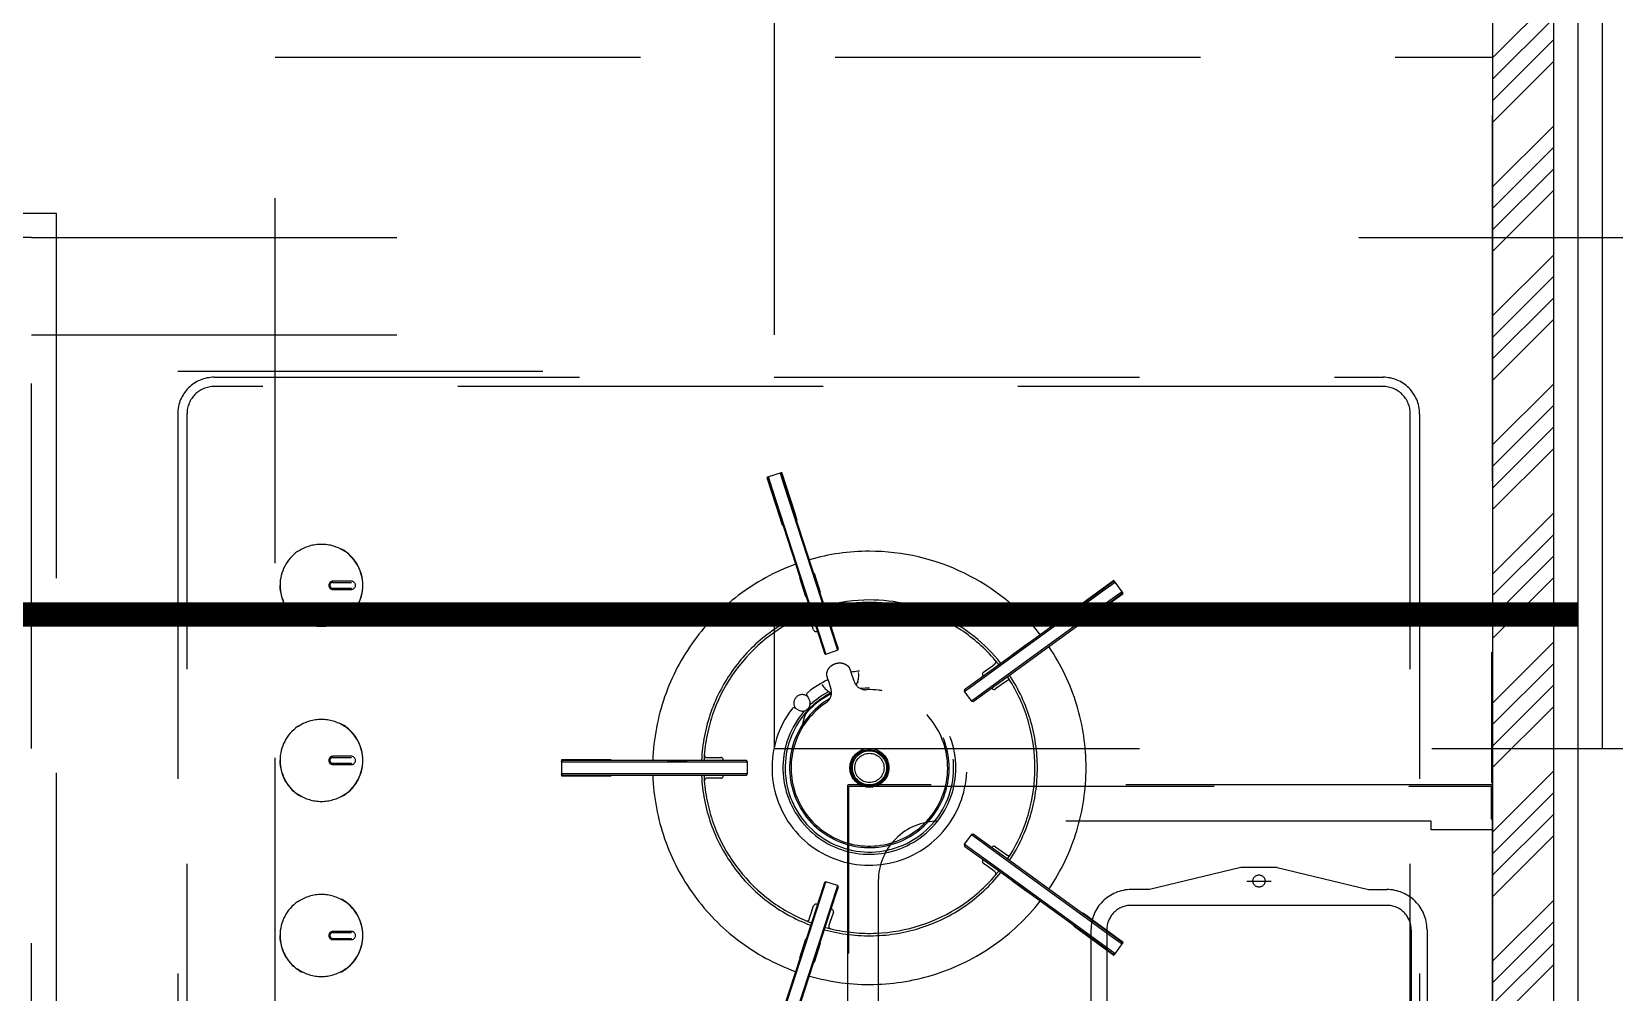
# Model space of a CAD drawing. Header units: millimetres. Extents: x 7294529 to 7346664, y 234399 to 276449.
# Drawn here: x 7315164 to 7315814, y 251294 to 251689 of the extents above; entities that cross this region are included whole.
import ezdxf
from ezdxf.xclip import XClip

# ---------------------------------------------------------------- set-up
doc = ezdxf.new("R2010")
doc.units = ezdxf.units.MM
doc.header["$LTSCALE"] = 100
doc.header["$XCLIPFRAME"] = 2
doc.linetypes.add('ST-DASH', pattern=[2.7, 1.5, -1.2])
doc.linetypes.add('U-59C-EX$0$HID', pattern=[2.3, 1.5, -0.8])
for name, color, linetype in [('BP', 7, 'Continuous'), ('U-59C-EX$0$CON', 2, 'Continuous'), ('U-59C-EX$0$FIN', 5, 'Continuous'), ('U-59C-EX$0$FUR_미설치가구', 8, 'U-59C-EX$0$HID'), ('U-59C-EX$0$확장전', 4, 'U-59C-EX$0$HID'), ('결로방지', 4, 'ST-DASH')]:
    doc.layers.add(name, color=color, linetype=linetype)
doc.layers.add('U-59C-EX$0$MC', color=152, linetype='Continuous', plot=False)

# ---------------------------------------------------------------- blocks, each defined once
blk = doc.blocks.new('U-59C-EX$0$59C_주방가구_1')
at = {"layer": 'U-59C-EX$0$FUR_미설치가구', "linetype": 'U-59C-EX$0$HID'}
h = blk.add_hatch(dxfattribs=at)
h.set_pattern_fill('ANSI34', color=256, scale=50, angle=180)
h.set_pattern_definition([(225, (-131053.915, -376129.36), (26.5165043, -26.5165043), []), (225, (-131062.754, -376129.36), (26.5165043, -26.5165043), []), (225, (-131071.593, -376129.36), (26.5165043, -26.5165043), []), (225, (-131080.432, -376129.36), (26.5165043, -26.5165043), [])])
h.paths.add_polyline_path([(-25, -2180), (-25, -25), (-3175, -25), (-3175, -500), (-3200, -500), (-3200, 0), (0, 0), (0, -2180)])
for p, q in [((-625, -700), (-415, -700)), ((-625, -740), (-415, -740)), ((-565, -755), (-365, -755)), ((-550, -757.49), (-70, -757.49)), ((-70, -761.29), (-550, -761.29)), ((-565, -772.49), (-565, -1337.49)), ((-561.2, -1337.49), (-561.2, -772.49)), ((-58.8, -1337.49), (-58.8, -772.49)), ((-55, -772.49), (-55, -1337.49)), ((-323.13, -798.71), (-317.66, -815.54)), ((-322.74, -799.1), (-322.42, -798.47)), ((-322.74, -799.1), (-321.35, -803.38)), ((-322.65, -798.55), (-322.42, -798.47)), ((-317.66, -796.92), (-322.42, -798.47)), ((-320.87, -803.23), (-322.42, -798.47)), ((-317.66, -796.92), (-317.42, -796.85)), ((-317.66, -796.92), (-316.12, -801.68)), ((-317.66, -796.92), (-317.03, -797.25)), ((-315.64, -801.53), (-317.03, -797.25)), ((-311.48, -813.53), (-316.95, -796.7)), ((-321.35, -803.38), (-304.51, -855.21)), ((-304.03, -855.06), (-320.87, -803.23)), ((-316.12, -801.68), (-299.27, -853.51)), ((-298.8, -853.36), (-315.64, -801.53)), ((-317.66, -815.54), (-316.89, -817.91)), ((-310.71, -815.9), (-311.48, -813.53)), ((-515.46, -828.99), (-515.78, -829.09)), ((-498.08, -828.1), (-497.76, -828.1)), ((-497.76, -828.1), (-497.69, -828.1)), ((-496.21, -829.09), (-496.53, -828.99)), ((-303.77, -838.05), (-303.68, -838.02)), ((-303.68, -838.02), (-301.15, -845.81)), ((-523.01, -842.99), (-523.05, -842.99)), ((-523, -842.99), (-523.01, -842.99)), ((-493.7, -841.29), (-501.3, -841.29)), ((-501.3, -844.19), (-501.29, -844.19)), ((-501.28, -844.69), (-501.29, -844.19)), ((-501.28, -844.69), (-493.72, -844.69)), ((-493.72, -844.69), (-493.7, -844.19)), ((-493.7, -844.19), (-493.7, -844.19)), ((-309.58, -839.93), (-309.48, -839.9)), ((-307.04, -847.73), (-309.58, -839.93)), ((-184.42, -844.16), (-228.51, -876.2)), ((-228.21, -876.6), (-184.12, -844.57)), ((-180.52, -841.03), (-194.84, -851.43)), ((-180.78, -841.52), (-184.42, -844.16)), ((-184.12, -844.57), (-180.08, -841.63)), ((-180.78, -841.52), (-180.08, -841.63)), ((-180.22, -841.43), (-180.08, -841.63)), ((-177.14, -845.67), (-180.08, -841.63)), ((-306.95, -847.7), (-307.04, -847.73)), ((-301.15, -845.81), (-301.24, -845.84)), ((-181.18, -848.61), (-225.27, -880.65)), ((-224.98, -881.05), (-180.89, -849.02)), ((-194.84, -851.43), (-196.86, -852.9)), ((-191.02, -856.68), (-176.7, -846.29)), ((-177.14, -845.67), (-181.18, -848.61)), ((-180.89, -849.02), (-177.25, -846.37)), ((-177.14, -845.67), (-177.25, -846.37)), ((-177.14, -845.67), (-176.99, -845.88)), ((-515.46, -856.99), (-515.78, -856.89)), ((-514.23, -857.88), (-514.3, -857.88)), ((-514.23, -857.88), (-513.91, -857.88)), ((-498.08, -857.88), (-497.76, -857.88)), ((-497.76, -857.88), (-497.69, -857.88)), ((-496.21, -856.89), (-496.53, -856.99)), ((-305.23, -857.03), (-305.63, -855.79)), ((-303.84, -861.3), (-305.23, -857.03)), ((-304.51, -855.21), (-299.99, -869.1)), ((-299.51, -868.96), (-304.03, -855.06)), ((-299.27, -853.51), (-294.76, -867.42)), ((-294.29, -867.24), (-298.8, -853.36)), ((-297.55, -853.17), (-297.14, -854.41)), ((-297.14, -854.41), (-295.76, -858.68)), ((-193.04, -858.15), (-191.02, -856.68)), ((-302.34, -861.87), (-302.58, -861.95)), ((-296.4, -859.94), (-296.64, -860.02)), ((-299.99, -869.1), (-299.41, -870.9)), ((-298.78, -871.23), (-299.51, -868.96)), ((-299.41, -870.9), (-298.78, -871.23)), ((-298.78, -871.23), (-294.02, -869.68)), ((-294.76, -867.42), (-294.02, -869.68)), ((-293.7, -869.05), (-294.29, -867.24)), ((-294.02, -869.68), (-293.7, -869.05)), ((-222.17, -871.47), (-215.54, -866.65)), ((-215.54, -866.65), (-215.48, -866.73)), ((-25.46, -870.52), (-25.46, -924.2)), ((-228.51, -876.2), (-240.32, -884.78)), ((-240.04, -885.2), (-228.21, -876.6)), ((-234.1, -878.71), (-230.46, -876.07)), ((-230.46, -876.07), (-229.41, -875.31)), ((-222.12, -871.55), (-222.17, -871.47)), ((-218.53, -876.49), (-218.59, -876.41)), ((-211.9, -871.67), (-218.53, -876.49)), ((-211.96, -871.59), (-211.9, -871.67)), ((-298.24, -880.96), (-297.78, -882.38)), ((-297.78, -882.38), (-296.76, -885.52)), ((-288.27, -879.28), (-288.73, -877.87)), ((-287.25, -882.43), (-288.27, -879.28)), ((-285.47, -882.8), (-285.51, -882.8)), ((-225.27, -880.65), (-237.1, -889.24)), ((-236.79, -889.63), (-224.98, -881.05)), ((-234.17, -880.31), (-234.32, -880.11)), ((-225.47, -882.95), (-229.1, -885.59)), ((-224.41, -882.18), (-225.47, -882.95)), ((-306.56, -888.46), (-305.8, -889.58)), ((-297.95, -886.84), (-297.98, -886.86)), ((-241.97, -886.59), (-240.04, -885.2)), ((-241.86, -885.9), (-241.97, -886.59)), ((-241.97, -886.59), (-239.03, -890.64)), ((-240.32, -884.78), (-241.86, -885.9)), ((-237.1, -889.24), (-239.03, -890.64)), ((-238.33, -890.75), (-236.79, -889.63)), ((-230.5, -885.37), (-230.64, -885.17)), ((-310.22, -894.16), (-311.37, -893.44)), ((-239.03, -890.64), (-238.33, -890.75)), ((-515.46, -900.94), (-515.78, -901.04)), ((-498.08, -900.05), (-497.76, -900.05)), ((-497.76, -900.05), (-497.69, -900.05)), ((-496.21, -901.04), (-496.53, -900.94)), ((-523.01, -914.94), (-523.05, -914.94)), ((-523, -914.94), (-523.01, -914.94)), ((-493.7, -913.24), (-501.3, -913.24)), ((-501.3, -916.14), (-501.29, -916.14)), ((-501.28, -916.64), (-501.29, -916.14)), ((-493.72, -916.64), (-493.7, -916.14)), ((-493.7, -916.14), (-493.7, -916.14)), ((-407.45, -915.51), (-406.95, -915.01)), ((-407.45, -915.51), (-407.45, -915.26)), ((-407.45, -915.51), (-407.45, -920.51)), ((-407.45, -915.51), (-402.45, -915.51)), ((-389.75, -914.76), (-407.44, -914.76)), ((-402.45, -915.01), (-406.95, -915.01)), ((-347.95, -915.01), (-402.45, -915.01)), ((-402.45, -915.51), (-347.95, -915.51)), ((-387.25, -914.76), (-389.75, -914.76)), ((-364.05, -914.91), (-355.85, -914.91)), ((-364.05, -915.01), (-364.05, -914.91)), ((-355.85, -914.91), (-355.85, -915.01)), ((-333.35, -915.01), (-347.95, -915.01)), ((-347.95, -915.51), (-333.33, -915.51)), ((-347.74, -913.76), (-346.44, -913.76)), ((-346.44, -913.76), (-341.95, -913.76)), ((-340.95, -914.76), (-340.95, -915.01)), ((-331.45, -915.01), (-333.35, -915.01)), ((-333.33, -915.51), (-330.95, -915.51)), ((-330.95, -915.51), (-331.45, -915.01)), ((-330.95, -920.51), (-330.95, -915.51)), ((-286.24, -912.69), (-286.52, -912.27)), ((-284.02, -910.62), (-283.74, -911.04)), ((-501.28, -916.64), (-493.72, -916.64)), ((-402.45, -920.51), (-407.45, -920.51)), ((-406.95, -921.01), (-407.45, -920.51)), ((-407.45, -920.76), (-407.45, -920.51)), ((-407.44, -921.26), (-389.75, -921.26)), ((-406.95, -921.01), (-402.45, -921.01)), ((-347.95, -920.51), (-402.45, -920.51)), ((-402.45, -921.01), (-347.95, -921.01)), ((-389.75, -921.26), (-387.25, -921.26)), ((-364.05, -921.11), (-364.05, -921.01)), ((-355.85, -921.11), (-364.05, -921.11)), ((-355.85, -921.01), (-355.85, -921.11)), ((-333.33, -920.51), (-347.95, -920.51)), ((-347.95, -921.01), (-333.35, -921.01)), ((-346.44, -922.26), (-347.74, -922.26)), ((-341.95, -922.26), (-346.44, -922.26)), ((-340.95, -921.01), (-340.95, -921.26)), ((-333.35, -921.01), (-331.45, -921.01)), ((-330.95, -920.51), (-333.33, -920.51)), ((-331.45, -921.01), (-330.95, -920.51)), ((-515.46, -928.94), (-515.78, -928.84)), ((-496.21, -928.84), (-496.53, -928.94)), ((-514.23, -929.83), (-514.3, -929.83)), ((-514.23, -929.83), (-513.91, -929.83)), ((-498.08, -929.83), (-497.76, -929.83)), ((-497.76, -929.83), (-497.69, -929.83)), ((-239.03, -945.37), (-241.97, -949.42)), ((-238.33, -945.26), (-239.03, -945.37)), ((-239.03, -945.37), (-237.1, -946.77)), ((-236.79, -946.38), (-238.33, -945.26)), ((-237.1, -946.77), (-225.27, -955.37)), ((-224.98, -954.96), (-236.79, -946.38)), ((-240.04, -950.82), (-241.97, -949.42)), ((-241.97, -949.42), (-241.86, -950.12)), ((-241.86, -950.12), (-240.32, -951.23)), ((-240.32, -951.23), (-228.51, -959.81)), ((-228.21, -959.41), (-240.04, -950.82)), ((-230.64, -950.85), (-230.5, -950.64)), ((-229.1, -950.42), (-225.47, -953.06)), ((-225.47, -953.06), (-224.41, -953.83)), ((-225.27, -955.37), (-181.18, -987.4)), ((-180.89, -986.99), (-224.98, -954.96)), ((-234.32, -955.9), (-234.17, -955.7)), ((-230.46, -959.94), (-234.1, -957.3)), ((-229.41, -960.7), (-230.46, -959.94)), ((-228.51, -959.81), (-184.42, -991.85)), ((-184.12, -991.44), (-228.21, -959.41)), ((-218.59, -959.6), (-218.53, -959.52)), ((-218.53, -959.52), (-211.9, -964.34)), ((-128.44, -959), (-165.94, -968)), ((-113.44, -959), (-128.44, -959)), ((-113.44, -959), (-75.94, -968)), ((-299.99, -966.92), (-304.51, -980.8)), ((-304.03, -980.95), (-299.51, -967.05)), ((-299.41, -965.11), (-299.99, -966.92)), ((-299.51, -967.05), (-298.78, -964.79)), ((-298.78, -964.79), (-299.41, -965.11)), ((-294.02, -966.33), (-298.78, -964.79)), ((-294.02, -966.33), (-294.76, -968.59)), ((-294.29, -968.77), (-293.7, -966.96)), ((-293.7, -966.96), (-294.02, -966.33)), ((-222.17, -964.54), (-222.12, -964.46)), ((-215.54, -969.36), (-222.17, -964.54)), ((-211.9, -964.34), (-211.96, -964.42)), ((-165.94, -968), (-173.44, -968)), ((-125.94, -964.5), (-115.94, -964.5)), ((-120.94, -1182.96), (-120.94, -966.65)), ((-75.94, -968), (-68.44, -968)), ((-515.46, -972.88), (-515.78, -972.99)), ((-498.08, -972), (-497.76, -972)), ((-497.76, -972), (-497.69, -972)), ((-496.21, -972.99), (-496.53, -972.88)), ((-305.23, -978.98), (-303.84, -974.71)), ((-302.58, -974.07), (-302.34, -974.14)), ((-294.76, -968.59), (-299.27, -982.5)), ((-298.8, -982.65), (-294.29, -968.77)), ((-215.48, -969.28), (-215.54, -969.36)), ((-68.44, -974.5), (-173.44, -974.5)), ((-304.51, -980.8), (-321.35, -1032.63)), ((-320.87, -1032.79), (-304.03, -980.95)), ((-305.63, -980.22), (-305.23, -978.98)), ((-295.76, -977.33), (-297.14, -981.6)), ((-296.64, -976), (-296.4, -976.07)), ((-191.02, -979.33), (-193.04, -977.86)), ((-176.7, -989.73), (-191.02, -979.33)), ((-523.01, -986.89), (-523.05, -986.89)), ((-523, -986.89), (-523.01, -986.89)), ((-493.7, -985.19), (-501.3, -985.19)), ((-299.27, -982.5), (-316.12, -1034.33)), ((-315.64, -1034.49), (-298.8, -982.65)), ((-297.14, -981.6), (-297.55, -982.84)), ((-196.86, -983.12), (-194.84, -984.59)), ((-194.84, -984.59), (-180.52, -994.99)), ((-189.94, -984.5), (-189.94, -1165.5)), ((-183.44, -984.5), (-183.44, -1165.5)), ((-181.18, -987.4), (-177.14, -990.34)), ((-177.25, -989.64), (-180.89, -986.99)), ((-58.44, -984.5), (-58.44, -1165.5)), ((-51.94, -984.5), (-51.94, -1165.5)), ((-501.3, -988.09), (-501.29, -988.09)), ((-501.28, -988.59), (-501.29, -988.09)), ((-501.28, -988.59), (-493.72, -988.59)), ((-493.72, -988.59), (-493.7, -988.09)), ((-493.7, -988.09), (-493.7, -988.09)), ((-309.58, -996.08), (-307.04, -988.28)), ((-307.04, -988.28), (-306.95, -988.31)), ((-301.15, -990.2), (-303.68, -998)), ((-301.24, -990.17), (-301.15, -990.2)), ((-184.42, -991.85), (-180.78, -994.49)), ((-180.08, -994.38), (-184.12, -991.44)), ((-180.08, -994.38), (-180.78, -994.49)), ((-180.08, -994.38), (-180.22, -994.59)), ((-180.08, -994.38), (-177.14, -990.34)), ((-177.25, -989.64), (-177.14, -990.34)), ((-176.99, -990.14), (-177.14, -990.34)), ((-515.46, -1000.89), (-515.78, -1000.79)), ((-496.21, -1000.79), (-496.53, -1000.89)), ((-309.48, -996.11), (-309.58, -996.08)), ((-303.68, -998), (-303.77, -997.97)), ((-514.23, -1001.78), (-514.3, -1001.78)), ((-514.23, -1001.78), (-513.91, -1001.78)), ((-498.08, -1001.78), (-497.76, -1001.78)), ((-497.76, -1001.78), (-497.69, -1001.78))]:
    blk.add_line(p, q, dxfattribs=at)
for points in [[(-25, -2180), (-25, -25), (-3175, -25), (-3175, -700), (-3200, -700), (-3200, 0), (0, 0), (0, -2180)], [(-3175, -700), (-3175, -25), (-25, -25), (-25, -2200), (-2080, -2200), (-2080, -1600), (-625, -1600), (-625, -700)], [(-525, -625.94), (-25, -625.94), (-25, -1523.94), (-525, -1523.94)]]:
    blk.add_lwpolyline(points, close=True, dxfattribs=at)
blk.add_lwpolyline([(-3175, -690), (-615, -690), (-615, -1610), (-2070, -1610), (-2070, -2190), (-345, -2190)], dxfattribs=at)
blk.add_lwpolyline([(-25.6, -1224.34), (-289.4, -1224.34), (-289.4, -925.54), (-25.6, -925.54), (-25.6, -938.94), (-25, -938.94), (-25, -925.54, 0.414214), (-25.6, -924.94), (-289.4, -924.94, 0.414214), (-290, -925.54), (-290, -1224.34, 0.414214), (-289.4, -1224.94), (-25.6, -1224.94, 0.414214), (-25, -1224.34), (-25, -1210.94), (-25.6, -1210.94)], format="xyb", close=True, dxfattribs=at)
blk.add_lwpolyline([(-25, -943.44), (-50.3, -943.44), (-50.3, -939.94), (-252.8, -939.94, 0.414214), (-277.3, -964.44), (-277.3, -1185.44)], format="xyb", dxfattribs=at)
for centre, radius in [((-280.95, -918.01), 8), ((-280.95, -918.01), 7.5), ((-280.95, -918.01), 7), ((-280.95, -918.01), 6), ((-120.94, -964.5), 2.5)]:
    blk.add_circle(centre, radius, dxfattribs=at)
for centre, radius, start, end in [((-550, -772.49), 15, 90, 180), ((-70, -772.49), 15, 0, 90), ((-550, -772.49), 11.2, 90, 180), ((-70, -772.49), 11.2, 0, 90), ((-321.5, -802.68), 4.29, 105.61333, 112.29689), ((-316.04, -800.51), 3.91, 103.38, 110.70979), ((-316.41, -817.76), 0.5, 198, 258), ((-311.18, -816.06), 0.5, 318, 18), ((-506, -842.99), 17, 125.1532, 234.8468), ((-506, -843.32), 17.17, 56.57175, 123.42825), ((-506, -842.99), 17.02, 298.93882, 61.06118), ((-506, -842.99), 17.05, 299.15028, 60.84972), ((-506, -842.99), 17, 305.1532, 54.8468), ((-280.95, -918.01), 89, 90, 106.06832), ((-280.95, -918.01), 89, 37.93168, 90), ((-280.95, -918.01), 89, 109.93168, 178.06832), ((-506, -842.99), 17.05, 180, 240.84972), ((-506, -842.99), 17.02, 180, 241.06118), ((-501.3, -842.99), 1.7, 89.97338, 180.38569), ((-501.3, -842.99), 1.7, 180.294, 270.7087), ((-501.3, -842.99), 1.2, 90.00669, 180.20082), ((-501.3, -842.99), 1.2, 180.20155, 270.00398), ((-493.7, -842.99), 1.7, 269.32519, 89.99716), ((-183.8, -843.8), 4.29, 33.61333, 40.29689), ((-280.95, -918.01), 69, 90, 105.50809), ((-280.95, -918.01), 68, 40.4942, 103.5058), ((-280.95, -918.01), 69, 38.49191, 90), ((-180.04, -848.32), 3.91, 31.38, 38.70979), ((-506, -842.66), 17.17, 236.57175, 303.42825), ((-280.95, -918.01), 69, 110.49191, 177.50809), ((-280.95, -918.01), 68, 112.4942, 175.5058), ((-280.95, -918.01), 68, 110.78036, 112.49403), ((-306.58, -856.1), 1, 18, 112.4942), ((-280.95, -918.01), 68, 110.52858, 110.78036), ((-280.95, -918.01), 68, 105.21964, 105.47142), ((-280.95, -918.01), 68, 103.5058, 105.21964), ((-296.6, -852.86), 1, 103.5058, 198), ((-196.57, -853.3), 0.5, 126, 186), ((-302.89, -861), 1, 198, 288), ((-296.71, -858.99), 1, 288, 18), ((-193.33, -857.75), 0.5, 246, 306), ((-280.95, -918.01), 89, 325.93168, 34.06832), ((-292.48, -879.05), 3.93, 17.68909, 27.82432), ((-230, -874.5), 1, 306, 40.4942), ((-280.95, -918.01), 68, 38.52858, 38.78036), ((-280.95, -918.01), 40, 142.53685, 95.86136), ((-280.95, -918.01), 35.5, 139.16928, 97.32141), ((-280.95, -918.01), 34.6, 117.59635, 98.40365), ((-280.95, -918.01), 40, 120.13864, 129.46315), ((-280.95, -918.01), 40, 119.11777, 120.13864), ((-280.95, -918.01), 40, 115.18076, 119.11777), ((-293.53, -880.09), 7.74, 207.75033, 209.03723), ((-293.31, -879.96), 8, 209.0167, 238.29913), ((-294.4, -879.69), 4.05, 188.25823, 198.32744), ((-292.62, -879.12), 4.08, 17.78958, 18.0231), ((-292.58, -879.51), 4.16, 17.66822, 17.85539), ((-280.95, -918.01), 40, 96.88223, 100.81924), ((-282.49, -880.89), 5, 198, 256.7889), ((-288.4, -874.75), 9.29, 281.65273, 282.15387), ((-280.95, -918.01), 34.6, 99.0178, 99.25154), ((-283.67, -901.09), 17.47, 97.69642, 98.91022), ((-293.3, -879.97), 7.99, 332.51615, 337.70286), ((-293.31, -879.96), 8, 337.70087, 6.9833), ((-280.95, -918.01), 40, 95.86136, 96.88223), ((-293.06, -879.93), 7.74, 6.96277, 8.24967), ((-233.51, -879.52), 1, 126, 216), ((-223.82, -882.99), 1, 31.5058, 126), ((-280.95, -918.01), 68, 33.21964, 33.47142), ((-280.95, -918.01), 68, 31.5058, 33.21964), ((-280.95, -918.01), 69, 326.49191, 33.50809), ((-280.95, -918.01), 68, 328.4942, 31.5058), ((-280.95, -918.01), 32.75, 119.71365, 90), ((-280.95, -918.01), 32.15, 135.37758, 80.69802), ((-308.5, -891.4), 3.5, 55.7656, 216.36584), ((-305.73, -887.9), 1, 129.60125, 186.64949), ((-305.74, -887.9), 0.991, 186.6618, 214.12579), ((-280.95, -918.01), 34.3, 117.01775, 138.44957), ((-308.5, -891.4), 3.25, 346.10122, 34), ((-280.95, -918.01), 35.5, 118.67859, 132.83072), ((-301.51, -887.07), 5, 311.46148, 318.57912), ((-301.51, -887.07), 5, 318.57721, 18), ((-293.31, -879.97), 7.99, 238.29714, 243.48385), ((-288.86, -902.39), 17.1, 117.09932, 118.33456), ((-280.95, -918.01), 34.6, 116.75208, 116.98608), ((-300.35, -878.63), 9.3, 293.84658, 294.31342), ((-280.95, -918.01), 32.75, 90, 96.28635), ((-282.49, -880.89), 5, 256.78699, 263.9442), ((-282.49, -880.89), 5, 263.94229, 272.38458), ((-280.95, -918.01), 32.15, 82.7642, 92.38458), ((-280.95, -918), 32.14, 80.69773, 82.76449), ((-229.69, -884.78), 1, 216, 306), ((-311.9, -894.29), 1, 85.35051, 142.39875), ((-311.9, -894.28), 0.992, 57.882, 85.33041), ((-308.5, -891.4), 3.25, 238, 285.89878), ((-302.88, -898.57), 5, 138.44957, 175.68094), ((-307.95, -894.66), 0.195, 315.77629, 341.4498), ((-308.5, -891.4), 3.25, 285.89878, 346.10122), ((-305.11, -892.27), 0.252, 100.93014, 160.18565), ((-305.23, -891.83), 0.201, 290.90736, 315.86655), ((-280.95, -918), 32.14, 133.31385, 135.37788), ((-280.95, -918.01), 32.15, 123.61542, 133.31414), ((-301.51, -887.07), 5, 303.61542, 311.46339), ((-506, -914.94), 17, 125.1532, 234.8468), ((-506, -915.27), 17.17, 56.57175, 123.42825), ((-506, -914.94), 17.02, 298.93882, 61.06118), ((-506, -914.94), 17.05, 299.15028, 60.84972), ((-506, -914.94), 17, 305.1532, 54.8468), ((-312.85, -897.82), 5, 327.67239, 355.68094), ((-506, -914.94), 17.05, 180, 240.84972), ((-506, -914.94), 17.02, 180, 241.06118), ((-501.3, -914.94), 1.7, 89.97338, 180.38569), ((-501.3, -914.94), 1.7, 180.294, 270.7087), ((-501.3, -914.94), 1.2, 90.00669, 180.20082), ((-501.3, -914.94), 1.2, 180.20155, 270.00398), ((-493.7, -914.94), 1.7, 269.32519, 89.99716), ((-403.54, -915.07), 3.91, 175.38, 182.70979), ((-387.25, -915.26), 0.5, 30, 90), ((-280.95, -918.01), 68, 177.21964, 177.47142), ((-280.95, -918.01), 68, 175.5058, 177.21964), ((-347.74, -912.76), 1, 175.5058, 270), ((-341.95, -914.76), 1, 0, 90), ((-403.16, -920.93), 4.29, 177.61333, 184.29689), ((-387.25, -920.76), 0.5, 270, 330), ((-280.95, -918.01), 89, 181.93168, 250.06832), ((-280.95, -918.01), 69, 182.49191, 249.50809), ((-280.95, -918.01), 68, 182.52858, 182.78036), ((-280.95, -918.01), 68, 182.78036, 184.49403), ((-347.74, -923.26), 1, 90, 184.4942), ((-341.95, -921.26), 1, 270, 0), ((-506, -914.61), 17.17, 236.57175, 303.42825), ((-280.95, -918.01), 68, 184.4942, 247.5058), ((-229.69, -951.23), 1, 54, 144), ((-223.82, -953.02), 1, 234, 328.4942), ((-280.95, -918.01), 68, 326.52858, 326.78036), ((-280.95, -918.01), 68, 326.78036, 328.49403), ((-280.95, -918.01), 69, 254.49191, 321.50809), ((-233.51, -956.49), 1, 144, 234), ((-230, -961.51), 1, 319.5058, 54), ((-280.95, -918.01), 68, 321.21964, 321.47142), ((-280.95, -918.01), 68, 256.4942, 319.5058), ((-173.44, -984.5), 16.5, 90, 180), ((-68.44, -984.5), 16.5, 0, 90), ((-506, -986.89), 17, 125.1532, 234.8468), ((-506, -987.22), 17.17, 56.57175, 123.42825), ((-506, -986.89), 17.02, 298.93882, 61.06118), ((-506, -986.89), 17.05, 299.15028, 60.84972), ((-506, -986.89), 17, 305.1532, 54.8468), ((-280.95, -918.01), 89, 253.93168, 322.06832), ((-302.89, -975.02), 1, 72, 162), ((-173.44, -984.5), 10, 90, 180), ((-68.44, -984.5), 10, 0, 90), ((-306.58, -979.91), 1, 247.5058, 342), ((-280.95, -918.01), 68, 247.5058, 249.21964), ((-296.71, -977.02), 1, 342, 72), ((-193.33, -978.26), 0.5, 54, 114), ((-506, -986.89), 17.05, 180, 240.84972), ((-506, -986.89), 17.02, 180, 241.06118), ((-501.3, -986.89), 1.7, 89.97338, 180.38569), ((-501.3, -986.89), 1.7, 180.294, 270.7087), ((-501.3, -986.89), 1.2, 90.00669, 180.20082), ((-501.3, -986.89), 1.2, 180.20155, 270.00398), ((-493.7, -986.89), 1.7, 269.32519, 89.99716), ((-280.95, -918.01), 68, 249.21964, 249.47142), ((-280.95, -918.01), 68, 254.52858, 254.78036), ((-280.95, -918.01), 68, 254.78036, 256.49403), ((-296.6, -983.15), 1, 162, 256.4942), ((-196.57, -982.71), 0.5, 174, 234), ((-180.35, -987.47), 4.29, 321.61333, 328.29689), ((-506, -986.56), 17.17, 236.57175, 303.42825), ((-183.49, -992.44), 3.91, 319.38, 326.70979)]:
    blk.add_arc(centre, radius, start, end, dxfattribs=at)
for points in [[(-501.3, -841.79), (-498.75, -841.79), (-496.21, -841.79), (-493.7, -841.79)], [(-501.29, -844.19), (-498.75, -844.19), (-496.21, -844.19), (-493.7, -844.19)], [(-501.3, -913.74), (-498.75, -913.74), (-496.21, -913.74), (-493.7, -913.74)], [(-501.29, -916.14), (-498.75, -916.14), (-496.21, -916.14), (-493.7, -916.14)], [(-501.3, -985.69), (-498.75, -985.69), (-496.21, -985.69), (-493.7, -985.69)], [(-501.29, -988.09), (-498.75, -988.09), (-496.21, -988.09), (-493.7, -988.09)]]:
    blk.add_open_spline(points, degree=3, dxfattribs=at)
for points, knots in [([(-298.41, -880.27), (-298.41, -880.23), (-298.42, -880.14), (-298.44, -879.97), (-298.45, -879.78), (-298.45, -879.59), (-298.44, -879.4), (-298.42, -879.21), (-298.4, -879.01), (-298.36, -878.82), (-298.32, -878.63), (-298.26, -878.44), (-298.2, -878.26), (-298.13, -878.07), (-298.05, -877.89), (-297.97, -877.71), (-297.87, -877.53), (-297.77, -877.36), (-297.66, -877.19), (-297.54, -877.02), (-297.41, -876.86), (-297.28, -876.7), (-297.14, -876.55), (-296.99, -876.4), (-296.84, -876.26), (-296.68, -876.12), (-296.52, -875.99), (-296.35, -875.87), (-296.17, -875.75), (-295.99, -875.64), (-295.81, -875.53), (-295.62, -875.44), (-295.43, -875.35), (-295.23, -875.26), (-295.03, -875.19), (-294.83, -875.12), (-294.62, -875.06), (-294.42, -875.01), (-294.21, -874.96), (-294, -874.93), (-293.79, -874.9), (-293.58, -874.88), (-293.37, -874.87), (-293.16, -874.86), (-292.95, -874.87), (-292.74, -874.88), (-292.53, -874.9), (-292.32, -874.93), (-292.12, -874.97), (-291.91, -875.01), (-291.72, -875.07), (-291.52, -875.13), (-291.33, -875.2), (-291.14, -875.27), (-290.96, -875.36), (-290.78, -875.45), (-290.6, -875.55), (-290.43, -875.65), (-290.27, -875.77), (-290.11, -875.88), (-289.96, -876.01), (-289.82, -876.14), (-289.68, -876.28), (-289.55, -876.42), (-289.42, -876.57), (-289.31, -876.72), (-289.2, -876.88), (-289.1, -877.05), (-289.04, -877.15), (-289, -877.22)], [0, 0, 0, 0, 0.008353, 0.023218, 0.038088, 0.052965, 0.06785, 0.082744, 0.097649, 0.112566, 0.127493, 0.142433, 0.157385, 0.17235, 0.187326, 0.202314, 0.217313, 0.232323, 0.247343, 0.262373, 0.277411, 0.292458, 0.307512, 0.322573, 0.33764, 0.352713, 0.36779, 0.382872, 0.397958, 0.413047, 0.428138, 0.443232, 0.458329, 0.473427, 0.488526, 0.503627, 0.518729, 0.533831, 0.548933, 0.564035, 0.579137, 0.594238, 0.609338, 0.624436, 0.639532, 0.654626, 0.669717, 0.684804, 0.699887, 0.714965, 0.730037, 0.745103, 0.760161, 0.775212, 0.790254, 0.805286, 0.820307, 0.835318, 0.850317, 0.865304, 0.880278, 0.895239, 0.910188, 0.925124, 0.940048, 0.954959, 0.96986, 0.98475, 1, 1, 1, 1]), ([(-229.24, -873.85), (-229.23, -873.85), (-229.08, -874.02), (-228.61, -874.6), (-228.27, -875), (-227.94, -875.42)], [0.0085795, 0.0085795, 0.0085795, 0.0085795, 0.5, 0.5, 1, 1, 1, 1]), ([(-285.51, -882.8), (-285.6, -882.79), (-285.69, -882.81), (-285.83, -882.88), (-285.88, -882.93), (-285.91, -883)], [0, 0, 0, 0, 0.5, 0.5, 1, 1, 1, 1]), ([(-297.51, -886.77), (-297.57, -886.73), (-297.65, -886.72), (-297.8, -886.74), (-297.88, -886.78), (-297.95, -886.84)], [0, 0, 0, 0, 0.5, 0.5, 1, 1, 1, 1]), ([(-307.76, -894.72), (-307.75, -894.67), (-307.73, -894.63), (-307.68, -894.56), (-307.64, -894.54), (-307.61, -894.53)], [0, 0, 0, 0, 0.5, 0.5, 1, 1, 1, 1]), ([(-227.94, -960.6), (-228.27, -961.01), (-228.6, -961.41), (-229.09, -961.99), (-229.23, -962.16), (-229.24, -962.16)], [0, 0, 0, 0, 0.5, 0.5, 0.9960386, 0.9960386, 0.9960386, 0.9960386])]:
    blk.add_open_spline(points, degree=3, knots=knots, dxfattribs=at)
blk = doc.blocks.new('U-59C-EX')
at = {"layer": 'U-59C-EX$0$CON'}
for q in [(9525, -1845), (9745, 385)]:
    blk.add_line((9525, 385), q, dxfattribs=at)
at = {"layer": 'U-59C-EX$0$FIN'}
for p, q in [((9535, 1315), (9535, 385)), ((9525, 1305), (9525, 385))]:
    blk.add_line(p, q, dxfattribs=at)
at = {"layer": 'U-59C-EX$0$MC'}
for p, q in [((9515, 2175), (9515, -2055)), ((9435, 595), (11565, 595))]:
    blk.add_line(p, q, dxfattribs=at)
at = {"layer": 'U-59C-EX$0$확장전', "const_width": 10}
blk.add_lwpolyline([(9525, 440), (6325.36, 440)], dxfattribs=at)
blk.add_blockref('U-59C-EX$0$59C_주방가구_1', (9515, 1295))

msp = doc.modelspace()

# ---------------------------------------------------------------- block references
at = {"layer": 'BP'}
ref = msp.add_blockref('U-59C-EX', (7306274.36, 251009.38), dxfattribs=at)
XClip(ref).set_block_clipping_path([(12590, -7184.9999999999), (0, -7184.9999999999), (0, 300.0000000002), (4055.0000000028, 300.0000000099), (4055.0000000028, 1674.9999999992), (4320, 1674.9999999992), (4820, 2135.0000000001), (12590.0000000009, 2135.0000000001)])

# ---------------------------------------------------------------- next in the draw order: linework, layer by layer
at = {"layer": '결로방지'}
msp.add_lwpolyline([(7310439.36, 250054.38), (7312909.36, 250054.38), (7312909.36, 251984.38), (7315469.36, 251984.38), (7315469.36, 251394.38), (7319339.36, 251394.38)], dxfattribs=at)

doc.saveas('drawing.dxf')
